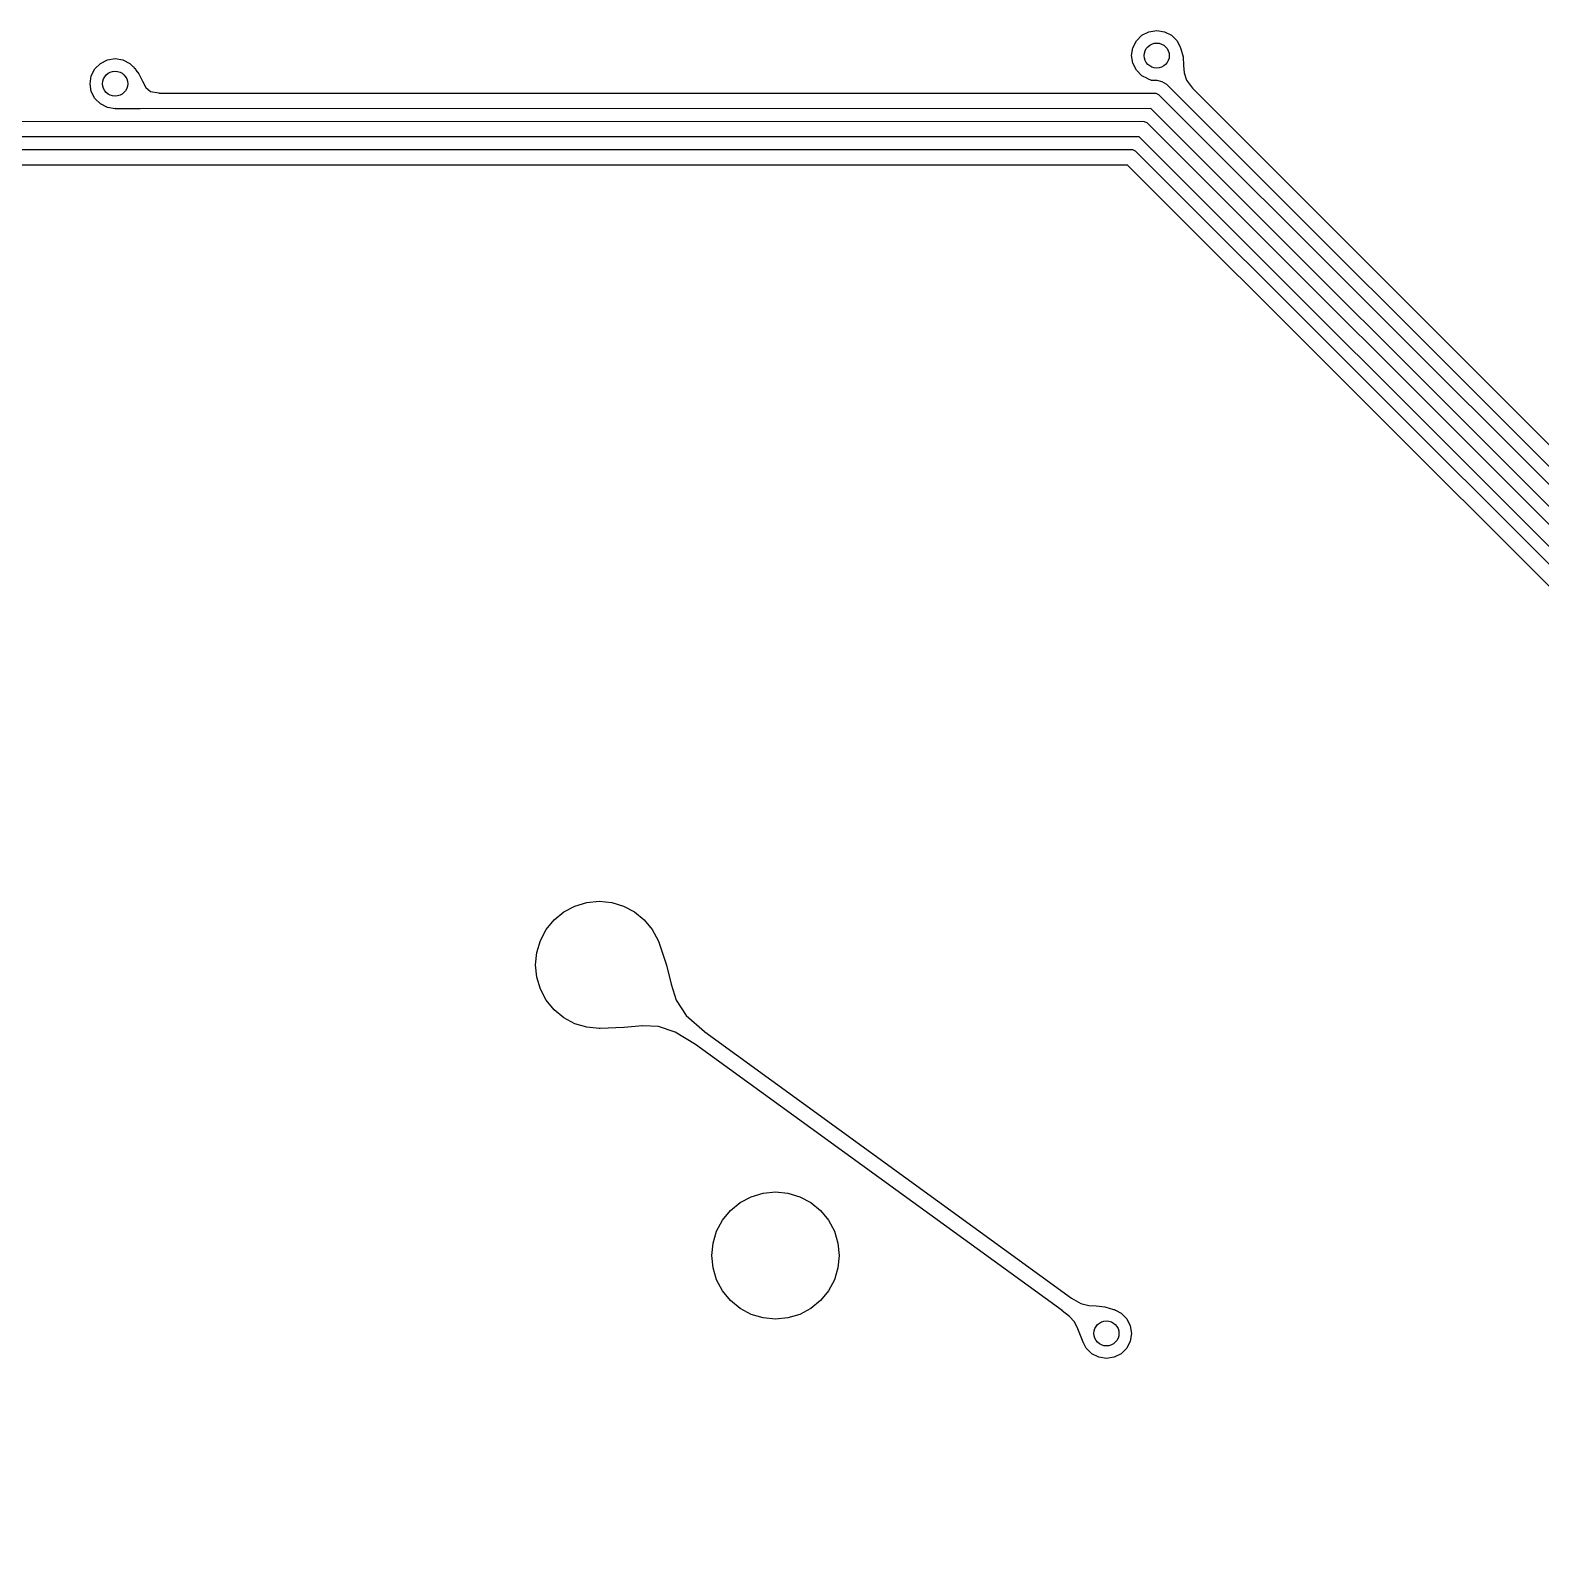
# Model space of a CAD drawing. Extents: x 95 to 380, y -206 to -92.
# Drawn here: x 135.07 to 159.15, y -175.75 to -151.43 of the extents above; entities that cross this region are included whole.
import ezdxf

# ---------------------------------------------------------------- set-up
doc = ezdxf.new("R2010")
doc.units = 0
doc.layers.add('BLACK', color=7, linetype='CONTINUOUS')

msp = doc.modelspace()

# ---------------------------------------------------------------- linework, layer by layer
at = {"layer": 'BLACK', "linetype": 'CONTINUOUS'}
for p, q in [((152.793942, -151.506937), (152.905449, -151.450121)), ((152.905449, -151.450121), (153.029056, -151.430544)), ((153.029056, -151.430544), (153.152663, -151.450121)), ((153.152663, -151.450121), (153.26417, -151.506937)), ((152.629056, -151.830544), (152.648633, -151.706937)), ((152.648633, -151.706937), (152.705449, -151.59543)), ((152.705449, -151.59543), (152.793942, -151.506937)), ((153.26417, -151.506937), (153.352663, -151.59543)), ((153.352663, -151.59543), (153.398608, -151.685603)), ((153.398608, -151.685603), (153.4018, -151.688809)), ((153.4018, -151.688809), (153.402223, -151.690023)), ((153.402223, -151.690023), (153.403994, -151.696173)), ((153.403994, -151.696173), (153.409479, -151.706937)), ((153.409479, -151.706937), (153.412391, -151.725324)), ((153.412391, -151.725324), (153.44811, -151.849331)), ((136.093272, -152.044363), (136.181765, -151.95587)), ((136.181765, -151.95587), (136.293272, -151.899054)), ((136.293272, -151.899054), (136.416879, -151.879477)), ((136.416879, -151.879477), (136.540486, -151.899054)), ((136.540486, -151.899054), (136.651993, -151.95587)), ((136.651993, -151.95587), (136.698934, -152.002811)), ((152.648633, -151.954151), (152.629056, -151.830544)), ((152.705449, -152.065658), (152.648633, -151.954151)), ((153.44811, -151.849331), (153.448536, -151.851724)), ((153.448536, -151.851724), (153.458312, -151.986722)), ((136.016879, -152.279477), (136.036456, -152.15587)), ((136.036456, -152.15587), (136.093272, -152.044363)), ((136.698934, -152.002811), (136.706809, -152.006089)), ((136.706809, -152.006089), (136.707823, -152.007251)), ((136.707823, -152.007251), (136.722146, -152.026023)), ((136.722146, -152.026023), (136.740486, -152.044363)), ((136.740486, -152.044363), (136.749222, -152.06151)), ((136.749222, -152.06151), (136.795995, -152.12281)), ((136.795995, -152.12281), (136.797224, -152.124809)), ((136.797224, -152.124809), (136.853649, -152.241363)), ((152.793942, -152.154151), (152.705449, -152.065658)), ((152.880617, -152.198314), (152.793942, -152.154151)), ((152.886931, -152.204494), (152.880617, -152.198314)), ((152.945788, -152.228138), (152.886931, -152.204494)), ((153.458312, -151.986722), (153.458329, -151.986993)), ((153.458329, -151.986993), (153.464123, -152.104862)), ((153.464123, -152.104862), (153.464123, -152.104864)), ((153.464123, -152.104864), (153.501733, -152.222709)), ((136.036456, -152.403084), (136.016879, -152.279477)), ((136.093272, -152.514591), (136.036456, -152.403084)), ((136.853649, -152.241363), (136.904311, -152.338687)), ((136.904311, -152.338687), (136.904312, -152.338688)), ((136.904312, -152.338688), (136.904314, -152.338691)), ((136.904314, -152.338691), (136.982503, -152.404988)), ((136.982503, -152.404988), (137.112323, -152.427781)), ((137.112323, -152.427781), (137.118693, -152.431832)), ((137.118693, -152.431832), (152.989658, -152.429482)), ((152.950149, -152.228981), (152.945788, -152.228138)), ((153.019187, -152.228981), (152.950149, -152.228981)), ((152.989658, -152.429482), (153.014044, -152.431884)), ((153.014044, -152.431884), (153.014045, -152.431884)), ((153.014045, -152.431884), (153.026289, -152.436956)), ((153.029056, -152.230544), (153.019187, -152.228981)), ((153.026289, -152.436956), (153.059104, -152.450548)), ((153.034892, -152.229619), (153.029056, -152.230544)), ((153.115295, -152.251162), (153.034892, -152.229619)), ((153.059104, -152.450548), (153.063615, -152.455059)), ((153.063615, -152.455059), (175.234764, -174.62281)), ((153.115299, -152.251164), (153.115295, -152.251162)), ((153.18793, -152.293098), (153.115299, -152.251164)), ((175.295266, -174.397059), (153.18793, -152.293098)), ((153.501733, -152.222709), (153.501735, -152.222713)), ((153.501735, -152.222713), (153.600731, -152.350532)), ((153.600731, -152.350532), (153.602671, -152.357645)), ((153.602671, -152.357645), (175.421165, -174.172806)), ((136.181765, -152.603084), (136.093272, -152.514591)), ((136.293272, -152.6599), (136.181765, -152.603084)), ((136.416879, -152.679477), (136.293272, -152.6599)), ((136.426191, -152.678002), (136.416879, -152.679477)), ((136.428548, -152.678978), (136.426191, -152.678002)), ((136.811793, -152.678978), (136.428548, -152.678978)), ((136.816879, -152.679479), (136.811793, -152.678978)), ((152.935496, -152.677091), (136.816879, -152.679479)), ((175.111211, -174.849409), (152.935496, -152.677091)), ((123.814406, -152.881844), (152.803268, -152.879476)), ((152.803268, -152.879476), (152.827654, -152.881878)), ((152.827654, -152.881878), (152.827655, -152.881878)), ((152.827655, -152.881878), (152.839762, -152.886893)), ((152.839762, -152.886893), (152.872714, -152.900542)), ((152.872714, -152.900542), (152.879232, -152.90706)), ((152.879232, -152.90706), (175.048377, -175.072804)), ((152.749101, -153.12708), (123.366874, -153.129481)), ((174.924824, -175.299403), (152.749101, -153.12708)), ((122.871031, -153.331861), (152.616882, -153.329486)), ((152.616882, -153.329486), (152.641268, -153.331888)), ((152.641268, -153.331888), (152.641269, -153.331888)), ((152.641269, -153.331888), (152.654466, -153.337354)), ((152.654466, -153.337354), (152.686328, -153.350552)), ((152.686328, -153.350552), (152.692827, -153.357051)), ((152.692827, -153.357051), (174.861986, -175.522799)), ((152.562715, -153.57709), (122.816878, -153.579466)), ((174.736093, -175.747058), (152.562715, -153.57709)), ((143.749186, -165.399965), (143.93978, -165.342149)), ((143.93978, -165.342149), (144.137992, -165.322627)), ((144.137992, -165.322627), (144.336204, -165.342149)), ((144.336204, -165.342149), (144.526798, -165.399965)), ((143.419572, -165.620207), (143.573533, -165.493854)), ((143.573533, -165.493854), (143.749186, -165.399965)), ((144.526798, -165.399965), (144.702451, -165.493854)), ((144.702451, -165.493854), (144.856412, -165.620207)), ((143.19933, -165.949821), (143.293219, -165.774168)), ((143.293219, -165.774168), (143.419572, -165.620207)), ((144.856412, -165.620207), (144.982765, -165.774168)), ((144.982765, -165.774168), (145.076654, -165.949821)), ((143.141514, -166.140415), (143.19933, -165.949821)), ((145.076654, -165.949821), (145.079864, -165.960404)), ((145.079864, -165.960404), (145.080394, -165.960935)), ((145.080394, -165.960935), (145.080662, -165.961647)), ((145.080662, -165.961647), (145.209298, -166.341196)), ((143.121992, -166.338627), (143.141514, -166.140415)), ((143.141514, -166.536839), (143.121992, -166.338627)), ((143.19933, -166.727433), (143.141514, -166.536839)), ((145.209298, -166.341196), (145.209594, -166.342221)), ((145.209594, -166.342221), (145.282827, -166.647244)), ((143.293219, -166.903086), (143.19933, -166.727433)), ((145.282827, -166.647244), (145.282831, -166.64726)), ((145.282831, -166.64726), (145.364838, -166.903018)), ((143.419572, -167.057047), (143.293219, -166.903086)), ((145.364838, -166.903018), (145.364841, -166.903024)), ((145.364841, -166.903024), (145.523611, -167.145568)), ((143.573533, -167.1834), (143.419572, -167.057047)), ((143.749186, -167.277289), (143.573533, -167.1834)), ((143.93978, -167.335105), (143.749186, -167.277289)), ((145.523611, -167.145568), (145.523614, -167.145572)), ((145.523614, -167.145572), (145.523615, -167.145573)), ((145.523615, -167.145573), (145.819228, -167.404422)), ((144.137992, -167.354627), (143.93978, -167.335105)), ((144.148743, -167.353568), (144.137992, -167.354627)), ((144.150191, -167.354095), (144.148743, -167.353568)), ((144.532338, -167.337455), (144.150191, -167.354095)), ((144.532768, -167.337428), (144.532338, -167.337455)), ((144.830429, -167.313452), (144.532768, -167.337428)), ((144.830443, -167.313451), (144.830429, -167.313452)), ((145.085284, -167.323954), (144.830443, -167.313451)), ((145.085293, -167.323956), (145.085284, -167.323954)), ((145.350709, -167.41027), (145.085293, -167.323956)), ((145.671085, -167.608014), (145.350709, -167.41027)), ((145.819228, -167.404422), (145.821978, -167.40999)), ((145.821978, -167.40999), (151.667394, -171.654797)), ((145.674124, -167.608623), (145.671085, -167.608014)), ((151.519873, -171.853672), (145.674124, -167.608623)), ((146.750516, -169.980012), (146.948728, -169.96049)), ((146.948728, -169.96049), (147.14694, -169.980012)), ((146.230308, -170.25807), (146.384269, -170.131717)), ((146.384269, -170.131717), (146.559922, -170.037828)), ((146.559922, -170.037828), (146.750516, -169.980012)), ((147.14694, -169.980012), (147.337534, -170.037828)), ((147.337534, -170.037828), (147.513187, -170.131717)), ((147.513187, -170.131717), (147.667148, -170.25807)), ((146.010066, -170.587684), (146.103955, -170.412031)), ((146.103955, -170.412031), (146.230308, -170.25807)), ((147.667148, -170.25807), (147.793501, -170.412031)), ((147.793501, -170.412031), (147.88739, -170.587684)), ((145.95225, -170.778278), (146.010066, -170.587684)), ((147.88739, -170.587684), (147.945206, -170.778278)), ((145.932728, -170.97649), (145.95225, -170.778278)), ((147.945206, -170.778278), (147.964728, -170.97649)), ((145.95225, -171.174702), (145.932728, -170.97649)), ((146.010066, -171.365296), (145.95225, -171.174702)), ((147.945206, -171.174702), (147.88739, -171.365296)), ((147.964728, -170.97649), (147.945206, -171.174702)), ((146.103955, -171.540949), (146.010066, -171.365296)), ((147.88739, -171.365296), (147.793501, -171.540949)), ((146.230308, -171.69491), (146.103955, -171.540949)), ((147.793501, -171.540949), (147.667148, -171.69491)), ((151.667394, -171.654797), (151.670311, -171.65534)), ((151.670311, -171.65534), (151.818826, -171.741375)), ((146.384269, -171.821263), (146.230308, -171.69491)), ((146.559922, -171.915152), (146.384269, -171.821263)), ((146.750516, -171.972968), (146.559922, -171.915152)), ((147.337534, -171.915152), (147.14694, -171.972968)), ((147.513187, -171.821263), (147.337534, -171.915152)), ((147.667148, -171.69491), (147.513187, -171.821263)), ((151.522965, -171.859283), (151.519873, -171.853672)), ((151.635353, -171.949129), (151.522965, -171.859283)), ((151.818826, -171.741375), (151.945474, -171.774064)), ((151.945474, -171.774064), (152.064984, -171.781069)), ((152.064984, -171.781069), (152.06544, -171.781106)), ((152.06544, -171.781106), (152.201039, -171.795283)), ((152.201039, -171.795283), (152.203237, -171.79573)), ((152.203237, -171.79573), (152.338421, -171.837129)), ((152.338421, -171.837129), (152.350912, -171.839108)), ((152.350912, -171.839108), (152.359997, -171.843737)), ((152.359997, -171.843737), (152.368098, -171.846218)), ((152.368098, -171.846218), (152.373316, -171.850523)), ((152.373316, -171.850523), (152.462419, -171.895924)), ((152.462419, -171.895924), (152.550912, -171.984417)), ((146.948728, -171.99249), (146.750516, -171.972968)), ((147.14694, -171.972968), (146.948728, -171.99249)), ((151.635354, -171.94913), (151.635353, -171.949129)), ((151.709747, -172.031662), (151.635354, -171.94913)), ((151.709747, -172.031663), (151.709747, -172.031662)), ((151.709751, -172.031667), (151.709747, -172.031663)), ((151.757926, -172.117799), (151.709751, -172.031667)), ((151.757933, -172.117812), (151.757926, -172.117799)), ((151.800429, -172.225489), (151.757933, -172.117812)), ((152.550912, -171.984417), (152.607728, -172.095924)), ((152.607728, -172.095924), (152.627305, -172.219531)), ((151.853439, -172.361534), (151.800429, -172.225489)), ((151.853506, -172.361699), (151.853439, -172.361534)), ((151.859308, -172.367526), (151.853506, -172.361699)), ((151.903698, -172.454645), (151.859308, -172.367526)), ((152.607728, -172.343138), (152.550912, -172.454645)), ((152.627305, -172.219531), (152.607728, -172.343138)), ((151.992191, -172.543138), (151.903698, -172.454645)), ((152.103698, -172.599954), (151.992191, -172.543138)), ((152.227305, -172.619531), (152.103698, -172.599954)), ((152.350912, -172.599954), (152.227305, -172.619531)), ((152.462419, -172.543138), (152.350912, -172.599954)), ((152.550912, -172.454645), (152.462419, -172.543138))]:
    msp.add_line(p, q, dxfattribs=at)
at = {"layer": 'BLACK'}
for centre in [(153.029056, -151.830544), (136.416879, -152.279477), (152.227305, -172.219531)]:
    msp.add_circle(centre, 0.2, dxfattribs=at)

doc.saveas('drawing.dxf')
